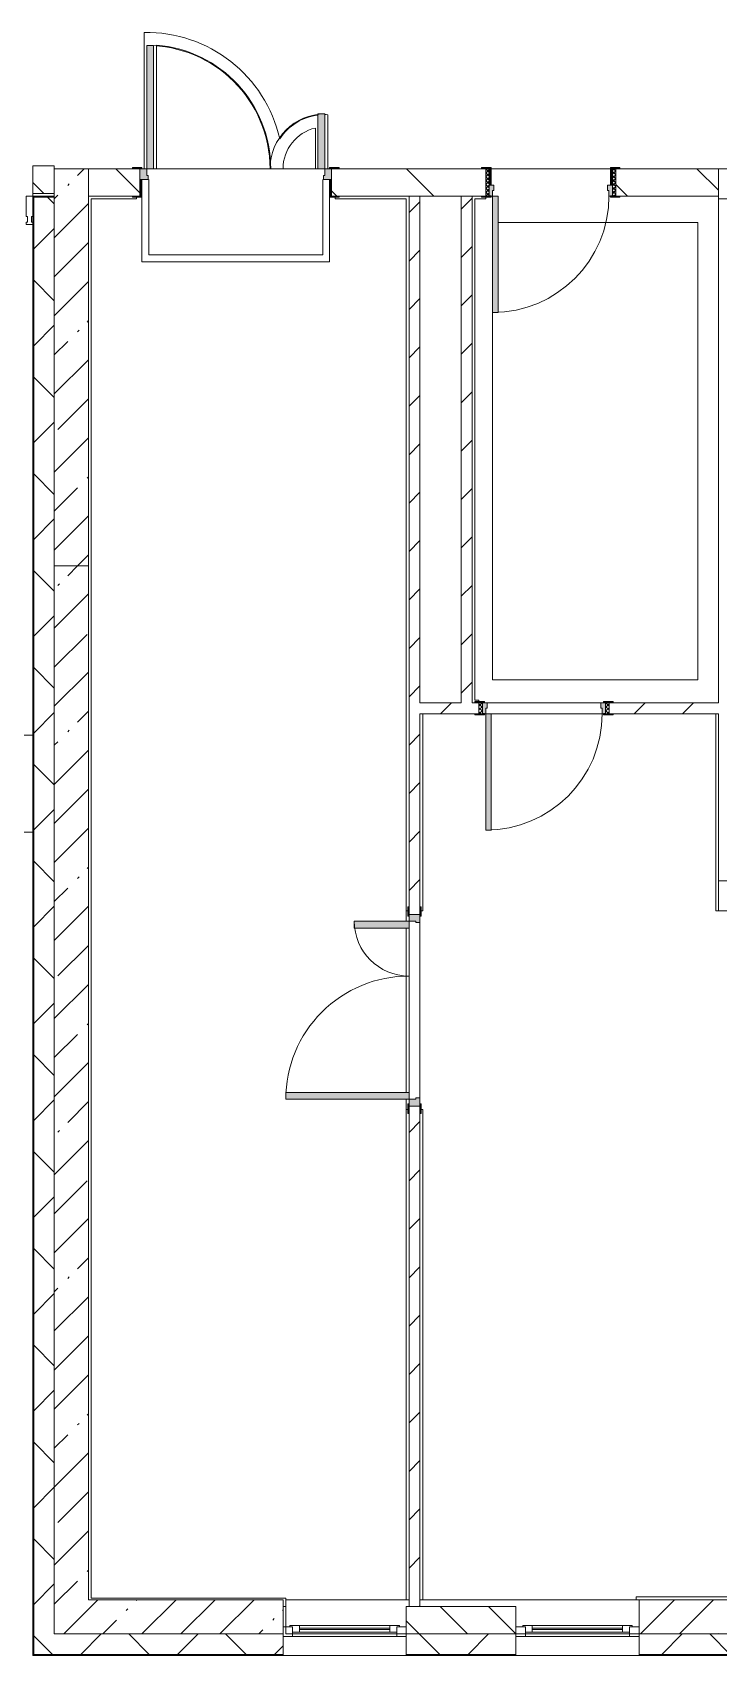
# Model space of a CAD drawing. Header units: millimetres. Extents: x -5426 to 189269, y -8553 to 29000.
# Drawn here: x 151459 to 156469, y -258 to 11595 of the extents above; entities that cross this region are included whole.
import ezdxf

# ---------------------------------------------------------------- set-up
doc = ezdxf.new("R2010")
doc.units = ezdxf.units.MM
doc.linetypes.add('200_ШТРИХ__ш1_п0_6_', pattern=[800, 500, -300])
for name, color, linetype, lineweight in [('A-DETL-18', 7, 'Continuous', 5), ('A-DETL-MBND-1', 7, '200_ШТРИХ__ш1_п0_6_', 9), ('A-GLAZ-2', 7, 'Continuous', 5), ('A-GLAZ-CWMG-2', 7, 'Continuous', 5), ('A-WALL', 7, 'Continuous', 9), ('A-WALL-5', 7, 'Continuous', 5), ('I-WALL-20', 7, 'Continuous', 5), ('S-COLS-2', 7, 'Continuous', 5)]:
    doc.layers.add(name, color=color, linetype=linetype, lineweight=lineweight)
for name, color, linetype, lineweight, true_color in [('A-DOOR-2', 7, 'Continuous', 5, 0xaaaaaa), ('A-DOOR-3', 7, 'Continuous', 5, 0xe2e2e2), ('A-DOOR-FRAM-2', 7, 'Continuous', 5, 0xe2e2e2), ('A-DOOR-FRAM-3', 7, 'Continuous', 5, 0xaaaaaa), ('A-FLOR-2', 7, 'Continuous', 5, 0xaaaaaa)]:
    doc.layers.add(name, color=color, linetype=linetype, lineweight=lineweight, true_color=true_color)
pattern_1 = [(45, (62258.82, 0), (-176.7767, 176.7767), [])]
pattern_2 = [(45, (62258.8, 0), (-353.5534, 353.5534), []), (135, (62258.8, 0), (-353.5534, -353.5534), [])]
pattern_3 = [(135, (62258.8, 0), (-353.5534, -353.5534), [])]
pattern_4 = [(45, (62258.82, 0), (-285.1231, 285.1231), []), (45, (62543.95, 0), (-285.1231, 285.1231), [504.031, -100.806, 16.764, -84.042])]

# ---------------------------------------------------------------- blocks, each defined once
blk = doc.blocks.new('110_Дверь_СКБ_2Ст - Д-5_п_ Из игровой в коридор-32215844-3_4_1_птичка')
at = {"layer": 'A-DOOR-3'}
for points in [[(-638, 40), (-588, 40), (-588, 940), (-638, 940)], [(612, 440), (612, 40), (662, 40), (662, 440)]]:
    blk.add_hatch(color=256, dxfattribs=at).paths.add_polyline_path(points)
h = blk.add_hatch(color=256, dxfattribs=at)
h.paths.add_polyline_path([(-688, 40), (-688, -40), (-628, -40), (-628, -10), (-638, -10), (-638, 40)])
h.paths.add_polyline_path([(652, -40), (712, -40), (712, 40), (662, 40), (662, -10), (652, -10)])
at = {"layer": 'A-DOOR-FRAM-2'}
for points in [[(-742, 40), (-672, 40), (-672, 48), (-742, 48)], [(698, 40), (768, 40), (768, 48), (698, 48)], [(-742, -48), (-672, -48), (-672, -40), (-742, -40)], [(698, -48), (768, -48), (768, -40), (698, -40)]]:
    blk.add_hatch(color=256, dxfattribs=at).paths.add_polyline_path(points)
at = {"layer": 'A-DOOR-2'}
for p, q in [((-638, 940), (-638, 40)), ((-588, 940), (-638, 940)), ((-588, 40), (-588, 940)), ((662, 440), (612, 440)), ((612, 440), (612, 40)), ((662, 40), (662, 440)), ((-638, 40), (-588, 40)), ((612, 40), (662, 40))]:
    blk.add_line(p, q, dxfattribs=at)
for centre, radius, start, end in [((-638, 40), 900, 0, 90), ((662, 40), 400, 90, 180)]:
    blk.add_arc(centre, radius, start, end, dxfattribs=at)
at = {"layer": 'A-DOOR-FRAM-3'}
for p, q in [((-672, 48), (-742, 48)), ((-742, 48), (-742, 40)), ((-742, 40), (-672, 40)), ((-638, 40), (-688, 40)), ((-688, 40), (-688, -40)), ((-672, 40), (-672, 48)), ((-638, -10), (-638, 40)), ((662, 40), (662, -10)), ((712, 40), (662, 40)), ((768, 48), (698, 48)), ((698, 48), (698, 40)), ((698, 40), (768, 40)), ((712, -40), (712, 40)), ((768, 40), (768, 48)), ((-672, -40), (-742, -40)), ((-742, -40), (-742, -48)), ((-742, -48), (-672, -48)), ((-688, -40), (-628, -40)), ((-672, -39), (-688, -39)), ((-688, -39), (-688, -40)), ((-688, -40), (-672, -40)), ((-672, -40), (-672, -39)), ((-672, -48), (-672, -40)), ((-628, -10), (-638, -10)), ((-628, -40), (-628, -10)), ((662, -10), (652, -10)), ((652, -10), (652, -40)), ((652, -40), (712, -40)), ((712, -39), (698, -39)), ((698, -39), (698, -40)), ((698, -40), (712, -40)), ((768, -40), (698, -40)), ((698, -40), (698, -48)), ((698, -48), (768, -48)), ((712, -40), (712, -39)), ((768, -48), (768, -40))]:
    blk.add_line(p, q, dxfattribs=at)
blk = doc.blocks.new('110_Дверь_СКБ_2Ст - Д-2а_п_ Из коридора на лестницу-32215207-3_4_1_птичка')
at = {"layer": 'A-DOOR-3'}
for points in [[(-587.5, 100), (-587.5, 1000), (-637.5, 1000), (-637.5, 100)], [(662.5, 100), (662.5, 500), (612.5, 500), (612.5, 100)], [(712.5, -100), (712.5, 20), (697.5, 20), (697.5, -100)]]:
    blk.add_hatch(color=256, dxfattribs=at).paths.add_polyline_path(points)
h = blk.add_hatch(color=256, dxfattribs=at)
h.paths.add_polyline_path([(687.9, 20), (712.5, 20), (712.5, 100), (662.5, 100), (662.5, 50), (652.5, 50), (652.5, 20)])
h.paths.add_polyline_path([(-627.5, 20), (-627.5, 50), (-637.5, 50), (-637.5, 100), (-687.5, 100), (-687.5, 20)])
at = {"layer": 'A-DOOR-FRAM-2'}
for points in [[(-672.5, 100), (-672.5, 108), (-742.5, 108), (-742.5, 100)], [(-672.5, -100), (-672.5, 20), (-687.5, 20), (-687.5, -100)], [(767.5, 100), (767.5, 108), (697.5, 108), (697.5, 100)], [(-672.5, -108), (-672.5, -100), (-742.5, -100), (-742.5, -108)], [(767.5, -108), (767.5, -100), (697.5, -100), (697.5, -108)]]:
    blk.add_hatch(color=256, dxfattribs=at).paths.add_polyline_path(points)
at = {"layer": 'A-DOOR-2'}
for p, q in [((-637.5, 1000), (-637.5, 100)), ((-587.5, 1000), (-637.5, 1000)), ((-587.5, 100), (-587.5, 1000)), ((662.5, 500), (612.5, 500)), ((612.5, 500), (612.5, 100)), ((662.5, 100), (662.5, 500)), ((-637.5, 100), (-587.5, 100)), ((612.5, 100), (662.5, 100))]:
    blk.add_line(p, q, dxfattribs=at)
for centre, radius, start, end in [((-637.5, 100), 900, 0, 90), ((662.5, 100), 400, 90, 180)]:
    blk.add_arc(centre, radius, start, end, dxfattribs=at)
at = {"layer": 'A-DOOR-FRAM-3'}
for p, q in [((-672.5, 108), (-742.5, 108)), ((-742.5, 108), (-742.5, 100)), ((-742.5, 100), (-672.5, 100)), ((-637.5, 100), (-687.5, 100)), ((-687.5, 100), (-687.5, 20)), ((-687.5, 20), (-627.5, 20)), ((-672.5, 20), (-687.5, 20)), ((-687.5, 20), (-687.5, -100)), ((-672.5, 100), (-672.5, 108)), ((-672.5, -100), (-672.5, 20)), ((-637.5, 50), (-637.5, 100)), ((-627.5, 50), (-637.5, 50)), ((-627.5, 20), (-627.5, 50)), ((662.5, 50), (652.5, 50)), ((652.5, 50), (652.5, 20)), ((652.5, 20), (712.5, 20)), ((662.5, 100), (662.5, 50)), ((712.5, 100), (662.5, 100)), ((767.5, 108), (697.5, 108)), ((697.5, 108), (697.5, 100)), ((697.5, 100), (767.5, 100)), ((712.5, 20), (697.5, 20)), ((697.5, 20), (697.5, -100)), ((712.5, 20), (712.5, 100)), ((712.5, -100), (712.5, 20)), ((767.5, 100), (767.5, 108)), ((-672.5, -100), (-742.5, -100)), ((-742.5, -100), (-742.5, -108)), ((-742.5, -108), (-672.5, -108)), ((-687.5, -100), (-672.5, -100)), ((-672.5, -108), (-672.5, -100)), ((697.5, -100), (712.5, -100)), ((767.5, -100), (697.5, -100)), ((697.5, -100), (697.5, -108)), ((697.5, -108), (767.5, -108)), ((767.5, -108), (767.5, -100))]:
    blk.add_line(p, q, dxfattribs=at)
blk = doc.blocks.new('BSC_Колонна _Прямоугольная - 250х900-V109-3_4_1_птичка')
at = {"layer": 'S-COLS-2'}
h = blk.add_hatch(dxfattribs=at)
h.set_pattern_fill('FP_95', color=256, style=0, pattern_type=2)
h.set_pattern_definition([(45, (-94080, -25), (-285.1231, 285.1231), []), (45, (-93794.88, -25), (-285.1231, 285.1231), [504.031, -100.806, 16.764, -84.042])])
h.paths.add_polyline_path([(450, -125), (450, 125), (-450, 125), (-450, -125), (77, -125)])
for p, q in [((450, 125), (-450, 125)), ((-450, 125), (-450, -125)), ((450, -125), (450, 125)), ((-450, -125), (450, -125))]:
    blk.add_line(p, q, dxfattribs=at)
blk = doc.blocks.new('120_Окно_СКБ_1Ст - 120_Окно_СКБ_1Ст 900х2500_h_ с форточкой-V111-3_4_1_птичка')
at = {"layer": 'A-GLAZ-2'}
for p, q in [((-450, -127), (-450, -57)), ((-450, -57), (-380, -57)), ((450, -57), (-450, -57)), ((-380, -57), (-380, -127)), ((380, -87), (-380, -87)), ((-380, -87), (-380, -127)), ((-330, -137), (-330, -87)), ((-330, -107), (330, -107)), ((330, -117), (-330, -117)), ((330, -137), (330, -87)), ((380, -127), (380, -57)), ((380, -57), (450, -57)), ((380, -127), (380, -87)), ((450, -57), (450, -127)), ((-380, -127), (-450, -127)), ((-450, -127), (-400, -127)), ((-380, -127), (-400, -127)), ((-400, -127), (-400, -137)), ((-400, -137), (400, -137)), ((400, -137), (-400, -137)), ((450, -127), (380, -127)), ((400, -127), (380, -127)), ((400, -127), (450, -127)), ((400, -137), (400, -127))]:
    blk.add_line(p, q, dxfattribs=at)
blk = doc.blocks.new('120_Окно_СКБ_1Ст - 120_Окно_СКБ_1Ст 900х2500_h_ с форточкой-22876038-3_4_1_птичка')
at = {"layer": 'A-GLAZ-2'}
for p, q in [((-450, -127), (-450, -57)), ((-450, -57), (-380, -57)), ((450, -57), (-450, -57)), ((-380, -57), (-380, -127)), ((380, -87), (-380, -87)), ((-380, -87), (-380, -127)), ((-330, -137), (-330, -87)), ((-330, -107), (330, -107)), ((330, -117), (-330, -117)), ((330, -137), (330, -87)), ((380, -127), (380, -57)), ((380, -57), (450, -57)), ((380, -127), (380, -87)), ((450, -57), (450, -127)), ((-380, -127), (-450, -127)), ((-450, -127), (-400, -127)), ((-380, -127), (-400, -127)), ((-400, -127), (-400, -137)), ((-400, -137), (400, -137)), ((400, -137), (-400, -137)), ((450, -127), (380, -127)), ((400, -127), (380, -127)), ((400, -127), (450, -127)), ((400, -137), (400, -127))]:
    blk.add_line(p, q, dxfattribs=at)
blk = doc.blocks.new('110_Дверь_СКБ_1Ст_Внутренняя1 - Д-8 950x2100h_охрана-V82-3_4_1_птичка')
at = {"layer": 'A-DOOR-2'}
h = blk.add_hatch(dxfattribs=at)
h.set_pattern_fill('FP_17', color=256, style=0, pattern_type=2)
h.set_pattern_definition([(135, (1826.41, 164.685), (-14.14214, -14.14214), []), (225, (1826.41, 164.685), (14.14214, -14.14214), [])])
h.paths.add_polyline_path([(487.5, 100), (462.5, 100), (462.5, -100), (487.5, -100), (487.5, -34.8)])
at = {"layer": 'A-DOOR-3'}
h = blk.add_hatch(color=256, dxfattribs=at)
h.paths.add_polyline_path([(437.5, 100), (437.5, 60), (427.5, 60), (427.5, 20), (462.5, 20), (462.5, 100)])
h.paths.add_polyline_path([(-412.5, 100), (-437.5, 100), (-437.5, 20), (-402.5, 20), (-402.5, 60), (-412.5, 60)])
at = {"layer": 'A-DOOR-FRAM-2'}
for points in [[(397.5, 950), (397.5, 100), (437.5, 100), (437.5, 950)], [(-492.5, 108), (-492.5, 100), (-422.5, 100), (-422.5, 108)], [(-422.5, 20), (-437.5, 20), (-437.5, -100), (-422.5, -100), (-422.5, -34.8)], [(517.5, 108), (447.5, 108), (447.5, 100), (517.5, 100)], [(462.5, 20), (447.5, 20), (447.5, -100), (462.5, -100), (462.5, -34.8)], [(-492.5, -100), (-492.5, -108), (-422.5, -108), (-422.5, -100)], [(447.5, -100), (447.5, -108), (517.5, -108), (517.5, -100)]]:
    blk.add_hatch(color=256, dxfattribs=at).paths.add_polyline_path(points)
at = {"layer": 'A-DOOR-FRAM-3'}
h = blk.add_hatch(dxfattribs=at)
h.set_pattern_fill('FP_18', color=256, style=0, pattern_type=2)
h.set_pattern_definition([(45, (-296.384, 164.685), (-14.1421, 14.1421), []), (135, (-296.384, 164.685), (-14.1421, -14.1421), [])])
h.paths.add_polyline_path([(-437.5, 100), (-462.5, 100), (-462.5, -100), (-437.5, -100), (-437.5, -34.8)])
at = {"layer": 'A-DOOR-2'}
for p, q in [((437.5, 950), (397.5, 950)), ((397.5, 950), (397.5, 100)), ((437.5, 100), (437.5, 950)), ((397.5, 100), (437.5, 100))]:
    blk.add_line(p, q, dxfattribs=at)
blk.add_arc((437.5, 100), 850, 90, 180, dxfattribs=at)
at = {"layer": 'A-DOOR-FRAM-3'}
for p, q in [((-422.5, 108), (-492.5, 108)), ((-492.5, 108), (-492.5, 100)), ((-492.5, 100), (-422.5, 100)), ((-437.5, 100), (-462.5, 100)), ((-462.5, 100), (-462.5, -100)), ((-412.5, 100), (-437.5, 100)), ((-437.5, 100), (-437.5, 20)), ((-437.5, -100), (-437.5, 100)), ((-422.5, 100), (-437.5, 100)), ((-437.5, 100), (-437.5, 99)), ((-437.5, 99), (-422.5, 99)), ((-437.5, 20), (-402.5, 20)), ((-422.5, 20), (-437.5, 20)), ((-437.5, 20), (-437.5, -100)), ((-422.5, 100), (-422.5, 108)), ((-422.5, 99), (-422.5, 100)), ((-422.5, -100), (-422.5, 20)), ((-412.5, 60), (-412.5, 100)), ((-402.5, 60), (-412.5, 60)), ((-402.5, 20), (-402.5, 60)), ((437.5, 60), (427.5, 60)), ((427.5, 60), (427.5, 20)), ((427.5, 20), (462.5, 20)), ((437.5, 100), (437.5, 60)), ((462.5, 100), (437.5, 100)), ((517.5, 108), (447.5, 108)), ((447.5, 108), (447.5, 100)), ((462.5, 100), (447.5, 100)), ((447.5, 100), (447.5, 99)), ((447.5, 100), (517.5, 100)), ((447.5, 99), (462.5, 99)), ((462.5, 20), (447.5, 20)), ((447.5, 20), (447.5, -100)), ((462.5, 20), (462.5, 100)), ((487.5, 100), (462.5, 100)), ((462.5, 100), (462.5, -100)), ((462.5, 99), (462.5, 100)), ((462.5, -100), (462.5, 20)), ((487.5, -100), (487.5, 100)), ((517.5, 100), (517.5, 108)), ((-422.5, -100), (-492.5, -100)), ((-492.5, -100), (-492.5, -108)), ((-492.5, -108), (-422.5, -108)), ((-462.5, -100), (-437.5, -100)), ((-437.5, -100), (-422.5, -100)), ((-422.5, -108), (-422.5, -100)), ((447.5, -100), (462.5, -100)), ((517.5, -100), (447.5, -100)), ((447.5, -100), (447.5, -108)), ((447.5, -108), (517.5, -108)), ((462.5, -100), (487.5, -100)), ((517.5, -108), (517.5, -100))]:
    blk.add_line(p, q, dxfattribs=at)
blk = doc.blocks.new('110_Дверь_СКБ_1Ст_Внутренняя1 - Д-8 950x2100h_охрана-V113-3_4_1_птичка')
at = {"layer": 'A-DOOR-2'}
h = blk.add_hatch(dxfattribs=at)
h.set_pattern_fill('FP_97', color=256, style=0, pattern_type=2)
h.set_pattern_definition([(135, (1826.41, 104.685), (-14.14214, -14.14214), []), (225, (1826.41, 104.685), (14.14214, -14.14214), [])])
h.paths.add_polyline_path([(487, 40), (462, 40), (462, -40), (487, -40)])
at = {"layer": 'A-DOOR-3'}
h = blk.add_hatch(color=256, dxfattribs=at)
h.paths.add_polyline_path([(437, 40), (437, 0), (427, 0), (427, -40), (462, -40), (462, 40)])
h.paths.add_polyline_path([(-413, 40), (-438, 40), (-438, -40), (-403, -40), (-403, 0), (-413, 0)])
at = {"layer": 'A-DOOR-FRAM-2'}
for points in [[(397, 890), (397, 40), (437, 40), (437, 890)], [(-493, 48), (-493, 40), (-423, 40), (-423, 48)], [(517, 48), (447, 48), (447, 40), (517, 40)], [(-423, -40), (-493, -40), (-493, -48), (-423, -48)], [(447, -40), (447, -48), (517, -48), (517, -40)]]:
    blk.add_hatch(color=256, dxfattribs=at).paths.add_polyline_path(points)
at = {"layer": 'A-DOOR-FRAM-3'}
h = blk.add_hatch(dxfattribs=at)
h.set_pattern_fill('FP_98', color=256, style=0, pattern_type=2)
h.set_pattern_definition([(45, (-296.384, 104.685), (-14.1421, 14.1421), []), (135, (-296.384, 104.685), (-14.1421, -14.1421), [])])
h.paths.add_polyline_path([(-438, 40), (-463, 40), (-463, -40), (-438, -40)])
at = {"layer": 'A-DOOR-2'}
for p, q in [((437, 890), (397, 890)), ((397, 890), (397, 40)), ((437, 40), (437, 890)), ((397, 40), (437, 40))]:
    blk.add_line(p, q, dxfattribs=at)
blk.add_arc((437, 40), 850, 90, 180, dxfattribs=at)
at = {"layer": 'A-DOOR-FRAM-3'}
for p, q in [((-423, 48), (-493, 48)), ((-493, 48), (-493, 40)), ((-493, 40), (-423, 40)), ((-438, 40), (-463, 40)), ((-463, 40), (-463, -40)), ((-413, 40), (-438, 40)), ((-438, 40), (-438, -40)), ((-438, -40), (-438, 40)), ((-423, 40), (-438, 40)), ((-438, 40), (-438, 39)), ((-438, 39), (-423, 39)), ((-423, 40), (-423, 48)), ((-423, 39), (-423, 40)), ((-413, 0), (-413, 40)), ((-403, 0), (-413, 0)), ((-403, -40), (-403, 0)), ((437, 0), (427, 0)), ((427, 0), (427, -40)), ((437, 40), (437, 0)), ((462, 40), (437, 40)), ((517, 48), (447, 48)), ((447, 48), (447, 40)), ((462, 40), (447, 40)), ((447, 40), (447, 39)), ((447, 40), (517, 40)), ((447, 39), (462, 39)), ((462, -40), (462, 40)), ((487, 40), (462, 40)), ((462, 40), (462, -40)), ((462, 39), (462, 40)), ((487, -40), (487, 40)), ((517, 40), (517, 48)), ((-423, -40), (-493, -40)), ((-493, -40), (-493, -48)), ((-493, -48), (-423, -48)), ((-463, -40), (-438, -40)), ((-423, -39), (-438, -39)), ((-438, -39), (-438, -40)), ((-438, -40), (-403, -40)), ((-438, -40), (-423, -40)), ((-423, -40), (-423, -39)), ((-423, -48), (-423, -40)), ((427, -40), (462, -40)), ((462, -39), (447, -39)), ((447, -39), (447, -40)), ((447, -40), (462, -40)), ((517, -40), (447, -40)), ((447, -40), (447, -48)), ((447, -48), (517, -48)), ((462, -40), (462, -39)), ((462, -40), (487, -40)), ((517, -48), (517, -40))]:
    blk.add_line(p, q, dxfattribs=at)
blk = doc.blocks.new('Прямоугольный импост - Импост структурный с накладкой - 190мм-33184356-3_4_1_птичка')
at = {"layer": 'A-GLAZ-CWMG-2'}
for p, q in [((-50, 0), (-50, 17)), ((-50, 17), (0, 17)), ((-40, 0), (-50, 0)), ((-40, -40), (-40, 0)), ((0, 0), (-10, 0)), ((-10, 0), (-10, -40)), ((0, 17), (0, 0)), ((-50, -190), (-50, -40)), ((-50, -40), (-40, -40)), ((-10, -40), (0, -40)), ((0, -40), (0, -190)), ((0, -190), (-50, -190))]:
    blk.add_line(p, q, dxfattribs=at)
blk = doc.blocks.new('парапет9 - парапет-22867712-3_4_1_птичка')
at = {"layer": 'A-DETL-MBND-1'}
for p, q in [((89202, 7964), (84952, 7964)), ((84952, 7255), (89202, 7255))]:
    blk.add_line(p, q, dxfattribs=at)

msp = doc.modelspace()

# ---------------------------------------------------------------- hatches: boundary and pattern name
at = {"layer": 'A-WALL-5'}
h = msp.add_hatch(dxfattribs=at)
h.set_pattern_fill('FP_70', color=256, style=0, pattern_type=2)
h.set_pattern_definition(pattern_2)
h.paths.add_polyline_path([(151468.8, -100), (151618.8, -100), (151618.8, 10392), (151468.8, 10392), (151468.8, 1965.8)])
h = msp.add_hatch(dxfattribs=at)
h.set_pattern_fill('FP_68', color=256, style=0, pattern_type=2)
h.set_pattern_definition([(135, (62258.82, 0), (-176.7767, -176.7767), [])])
h.paths.add_polyline_path([(183388.8, -100), (183688.8, -100), (183688.8, 100), (183388.8, 100)])
h.paths.add_polyline_path([(173888.8, -100), (173888.8, 100), (172988.8, 100), (172988.8, -100), (173195.5, -100)])
h.paths.add_polyline_path([(171331.1, -100), (172088.8, -100), (172088.8, 100), (171188.8, 100), (171188.8, -100)])
h.paths.add_polyline_path([(181588.8, -100), (181585.4, 100), (181088.8, 100), (181088.8, -100), (181585.4, -100)])
h.paths.add_polyline_path([(175688.8, -100), (175938.8, -100), (175938.8, 100), (175688.8, 100)])
h.paths.add_polyline_path([(178238.8, -100), (179288.8, -100), (179288.8, 100), (178238.8, 100)])
h.paths.add_polyline_path([(164888.8, -100), (165138.8, -100), (165138.8, 100), (164888.8, 100)])
h.paths.add_polyline_path([(167438.8, -100), (168488.8, -100), (168488.8, 100), (167438.8, 100)])
h.paths.add_polyline_path([(163988.8, -100), (163988.8, 100), (163088.8, 100), (163088.8, -100), (163873.5, -100)])
h.paths.add_polyline_path([(156788.8, -100), (157038.8, -100), (157038.8, 100), (156788.8, 100), (156788.8, 56.5)])
h.paths.add_polyline_path([(159338.8, -100), (160388.8, -100), (160388.8, 100), (159338.8, 100)])
h.paths.add_polyline_path([(154188.8, -100), (154988.8, -100), (154988.8, 100), (154188.8, 100)])
h = msp.add_hatch(dxfattribs=at)
h.set_pattern_fill('FP_70', color=256, style=0, pattern_type=2)
h.set_pattern_definition(pattern_2)
h.paths.add_polyline_path([(186246.4, -250), (187338.8, -250), (187338.8, -100), (185988.8, -100), (185988.8, -250)])
h.paths.add_polyline_path([(182517.6, -250), (183688.8, -250), (183688.8, -100), (182488.8, -100), (182488.8, -250)])
h.paths.add_polyline_path([(172088.8, -250), (172088.8, -100), (171188.8, -100), (171188.8, -250), (171331.1, -250)])
h.paths.add_polyline_path([(170288.8, -250), (170288.8, -100), (169388.8, -100), (169388.8, -250), (169466.7, -250)])
h.paths.add_polyline_path([(172988.8, -250), (173888.8, -250), (173888.8, -100), (172988.8, -100)])
h.paths.add_polyline_path([(181588.8, -250), (181585.4, -100), (180188.8, -100), (180188.8, -250), (181585.4, -250)])
h.paths.add_polyline_path([(174788.8, -250), (175938.8, -250), (175938.8, -100), (174788.8, -100)])
h.paths.add_polyline_path([(178238.8, -250), (179288.8, -250), (179288.8, -100), (178238.8, -100)])
h.paths.add_polyline_path([(162188.8, -250), (162188.8, -100), (161288.8, -100), (161288.8, -250), (162009.1, -250)])
h.paths.add_polyline_path([(167602.3, -250), (168488.8, -250), (168488.8, -100), (167438.8, -100), (167438.8, -250)])
h.paths.add_polyline_path([(156788.8, -250), (157038.8, -250), (157038.8, -100), (155888.8, -100), (155888.8, -250), (156415.9, -250)])
h.paths.add_polyline_path([(163088.8, -250), (165138.8, -250), (165138.8, -100), (163088.8, -100)])
h.paths.add_polyline_path([(160388.8, -250), (160388.8, -100), (159338.8, -100), (159338.8, -250), (160144.7, -250)])
h.paths.add_polyline_path([(154551.5, -250), (154988.8, -250), (154988.8, -100), (154188.8, -100), (154188.8, -250)])
h.paths.add_polyline_path([(153288.8, -250), (153288.8, -100), (151468.8, -100), (151468.8, -250), (153153.2, -250)])
at = {"layer": 'I-WALL-20'}
h = msp.add_hatch(dxfattribs=at)
h.set_pattern_fill('FP_69', color=256, style=0, pattern_type=2)
h.set_pattern_definition(pattern_3)
h.paths.add_polyline_path([(151618.8, 10420), (151618.8, 10620), (151462.3, 10620), (151462.3, 10420)])
h = msp.add_hatch(dxfattribs=at)
h.set_pattern_fill('FP_66', color=256, style=0, pattern_type=2)
h.set_pattern_definition(pattern_4)
h.paths.add_polyline_path([(151618.8, 7700), (151868.8, 7700), (151868.8, 10600), (151618.8, 10600), (151618.8, 8907.2)])
h = msp.add_hatch(dxfattribs=at)
h.set_pattern_fill('FP_69', color=256, style=0, pattern_type=2)
h.set_pattern_definition(pattern_3)
h.paths.add_polyline_path([(167602.3, 10400), (169388.8, 10400), (169388.8, 10600), (167353.8, 10600), (167353.8, 10400), (167383.8, 10400)])
h.paths.add_polyline_path([(163873.5, 10400), (165903.8, 10400), (165903.8, 10600), (163868.8, 10600), (163868.8, 10400)])
h.paths.add_polyline_path([(152243.8, 10400), (152243.8, 10600), (151868.8, 10600), (151868.8, 10400), (152188.8, 10400)])
h.paths.add_polyline_path([(154208.8, 10400), (154768.8, 10400), (154768.8, 10600), (153643.8, 10600), (153643.8, 10400), (153698.8, 10400)])
h.paths.add_polyline_path([(156415.9, 10400), (156468.8, 10400), (156468.8, 10600), (155718.8, 10600), (155718.8, 10400), (155748.8, 10400)])
h = msp.add_hatch(dxfattribs=at)
h.set_pattern_fill('FP_71', color=256, style=0, pattern_type=2)
h.set_pattern_definition(pattern_1)
h.paths.add_polyline_path([(154288.8, 100), (154288.8, 3755), (154208.8, 3755), (154208.8, 100)])
h.paths.add_polyline_path([(154288.8, 5155), (154288.8, 10400), (154208.8, 10400), (154208.8, 5155), (154258.8, 5155)])
h = msp.add_hatch(dxfattribs=at)
h.set_pattern_fill('FP_71', color=256, style=0, pattern_type=2)
h.set_pattern_definition(pattern_1)
h.paths.add_polyline_path([(154668.8, 6700), (154668.8, 10400), (154588.8, 10400), (154588.8, 6700)])
h = msp.add_hatch(dxfattribs=at)
h.set_pattern_fill('FP_66', color=256, style=0, pattern_type=2)
h.set_pattern_definition(pattern_4)
h.paths.add_polyline_path([(151868.8, 100), (151868.8, 7700), (151618.8, 7700), (151618.8, 100)])
h = msp.add_hatch(dxfattribs=at)
h.set_pattern_fill('FP_71', color=256, style=0, pattern_type=2)
h.set_pattern_definition(pattern_1)
h.paths.add_polyline_path([(154288.8, 6620), (154718.8, 6620), (154718.8, 6700), (154288.8, 6700)])
h.paths.add_polyline_path([(156415.9, 6620), (156468.8, 6620), (156468.8, 6700), (155668.8, 6700), (155668.8, 6620), (155698.8, 6620)])
h = msp.add_hatch(dxfattribs=at)
h.set_pattern_fill('FP_66', color=256, style=0, pattern_type=2)
h.set_pattern_definition(pattern_4)
h.paths.add_polyline_path([(152687.1, -100), (153288.8, -100), (153288.8, 150), (151868.8, 150), (151868.8, 100), (151618.8, 100), (151618.8, -100)])

# ---------------------------------------------------------------- linework, layer by layer
at = {"layer": 'A-DETL-18'}
for p, q in [((154858.8, 10207.5), (156318.8, 10207.5)), ((156318.8, 10207.5), (156318.8, 6867.5)), ((154818.8, 6867.5), (154818.8, 9550)), ((156318.8, 6867.5), (154818.8, 6867.5))]:
    msp.add_line(p, q, dxfattribs=at)
at = {"layer": 'A-DETL-MBND-1'}
msp.add_line((151460.8, 10400), (151460.8, 10510), dxfattribs=at)
at = {"layer": 'A-FLOR-2'}
for p, q in [((152273.8, 11594.8), (152273.8, 10600)), ((152363.8, 10600), (152363.8, 11502.3)), ((153615, 10600), (153615, 10994.4)), ((153525, 10897.1), (153525, 10600)), ((152343.8, 10600), (152363.8, 10600)), ((152363.8, 10600), (153198.8, 10600)), ((153198.8, 10600), (152363.8, 10600)), ((153198.8, 10600), (153288.8, 10600)), ((153288.8, 10600), (153525, 10600)), ((153543.8, 10600), (153288.8, 10600)), ((154808.8, 10600), (155678.8, 10600)), ((155678.8, 10600), (154808.8, 10600)), ((152308.8, 9970), (152308.8, 10520)), ((153578.8, 10520), (153578.8, 9970)), ((152218.8, 10380), (151888.8, 10380)), ((151888.8, 10380), (151888.8, 160)), ((152218.8, 10392), (152218.8, 10380)), ((152258.8, 10392), (152258.8, 9920)), ((153628.8, 9920), (153628.8, 10392)), ((153668.8, 10380), (153668.8, 10392)), ((154188.8, 10380), (153668.8, 10380)), ((154188.8, 10380), (154188.8, 5105)), ((154768.8, 10380), (154688.8, 10380)), ((154688.8, 10380), (154688.8, 6720)), ((154768.8, 10392), (154768.8, 10380)), ((153578.8, 9970), (152308.8, 9970)), ((152258.8, 9920), (153628.8, 9920)), ((154688.8, 6720), (154718.8, 6720)), ((154718.8, 6720), (154718.8, 6708)), ((154308.8, 6620), (154308.8, 5180)), ((156449.8, 5180), (156449.8, 6620)), ((154200.8, 5180), (154188.8, 5180)), ((154308.8, 5180), (154296.8, 5180)), ((156468.8, 5180), (156449.8, 5180)), ((154188.8, 3855), (154188.8, 5055)), ((154188.8, 3805), (154188.8, 150)), ((154188.8, 3730), (154200.8, 3730)), ((154296.8, 3730), (154308.8, 3730)), ((154308.8, 3730), (154308.8, 150)), ((151888.8, 160), (153308.8, 160)), ((153308.8, 160), (153308.8, 120)), ((155868.3, 150), (155868.3, 170)), ((155868.3, 170), (156808.3, 170))]:
    msp.add_line(p, q, dxfattribs=at)
for centre, radius, start, end in [((152293.8, 10600), 995, 12.67054, 91.1511), ((152293.8, 10600), 905, 0, 85.56313), ((153593.8, 10600), 395, 97.27853, 146.45952), ((153593.8, 10600), 395, 86.92799, 90.00404), ((153593.8, 10600), 305, 103.0427, 180)]:
    msp.add_arc(centre, radius, start, end, dxfattribs=at)
at = {"layer": 'A-WALL'}
for p, q in [((151868.8, 10400), (151868.8, 10600)), ((156468.8, 10600), (156468.8, 10400)), ((151465.8, 10395), (151465.8, -253)), ((151618.8, 10395), (151465.8, 10395)), ((151468.8, 10392), (151468.8, -250)), ((151618.8, 10392), (151468.8, 10392)), ((154288.8, 10400), (154208.8, 10400)), ((154668.8, 10400), (154588.8, 10400)), ((156468.8, 5400), (156548.8, 5400)), ((154208.8, 100), (154288.8, 100)), ((154188.8, -100), (154988.8, -100)), ((154988.8, -100), (154188.8, -100)), ((151465.8, -253), (153288.8, -253)), ((151468.8, -250), (153288.8, -250)), ((154188.8, -250), (154988.8, -250)), ((154188.8, -253), (154988.8, -253)), ((155888.8, -250), (157038.8, -250)), ((155888.8, -253), (157038.8, -253))]:
    msp.add_line(p, q, dxfattribs=at)
at = {"layer": 'A-WALL-5'}
for p, q in [((151618.8, 10400), (151460.8, 10400)), ((151460.8, 10400), (151460.8, -258)), ((153288.8, 100), (153309.3, 100)), ((154208.8, 100), (154188.8, 100)), ((154188.8, 100), (154188.8, -258)), ((154988.8, 100), (154288.8, 100)), ((154988.8, -258), (154988.8, 100)), ((153288.8, -100), (151618.8, -100)), ((153288.8, -258), (153288.8, -100)), ((153309.3, -100), (153309.3, -100)), ((153309.3, -100), (154188.8, -100)), ((154988.8, -100), (155888.8, -100)), ((155888.8, -100), (155888.8, -258)), ((151460.8, -258), (154988.8, -258)), ((154988.8, -258), (169388.8, -258))]:
    msp.add_line(p, q, dxfattribs=at)
at = {"layer": 'I-WALL-20'}
for p, q in [((151618.8, 10620), (151462.3, 10620)), ((151462.3, 10620), (151462.3, 10420)), ((151618.8, 10420), (151618.8, 10620)), ((152188.8, 10600), (151618.8, 10600)), ((151618.8, 10600), (151618.8, 10400)), ((154738.8, 10600), (153698.8, 10600)), ((160758.8, 10600), (155748.8, 10600)), ((151462.3, 10420), (151618.8, 10420)), ((151618.8, 10400), (151618.8, -100)), ((151868.8, 10400), (152188.8, 10400)), ((151868.8, 150), (151868.8, 10400)), ((153698.8, 10400), (154208.8, 10400)), ((154208.8, 10400), (154208.8, 5210)), ((154288.8, 6700), (154288.8, 10400)), ((154288.8, 10400), (154588.8, 10400)), ((154588.8, 10400), (154588.8, 6700)), ((154668.8, 6700), (154668.8, 10400)), ((154668.8, 10400), (154738.8, 10400)), ((155748.8, 10400), (156468.8, 10400)), ((156468.8, 10400), (156468.8, 6700)), ((156468.8, 10380), (163868.8, 10380)), ((151618.8, 7700), (151868.8, 7700)), ((154588.8, 6700), (154288.8, 6700)), ((154688.8, 6700), (154668.8, 6700)), ((154778.8, 6700), (155608.8, 6700)), ((156468.8, 6700), (155698.8, 6700)), ((154288.8, 6620), (154688.8, 6620)), ((154288.8, 5210), (154288.8, 6620)), ((155618.8, 6620), (154808.8, 6620)), ((155698.8, 6620), (156468.8, 6620)), ((156468.8, 6620), (156468.8, 5180)), ((156468.8, 5180), (161888.8, 5180)), ((154208.8, 3855), (154208.8, 5055)), ((154288.8, 5095), (154288.8, 3815)), ((154208.8, 3700), (154208.8, 100)), ((154288.8, 100), (154288.8, 3700)), ((153288.8, 150), (151868.8, 150)), ((153288.8, -100), (153288.8, 150)), ((153309.3, 150), (154208.8, 150)), ((153309.3, -100), (153309.3, 150)), ((154288.8, 150), (155888.8, 150)), ((151618.8, -100), (153288.8, -100))]:
    msp.add_line(p, q, dxfattribs=at)

# ---------------------------------------------------------------- block references
at = {"layer": 'A-DETL-MBND-1'}
msp.add_blockref('парапет9 - парапет-22867712-3_4_1_птичка', (62258.8, -1500), dxfattribs=at)
at = {"layer": 'A-DOOR-2'}
msp.add_blockref('110_Дверь_СКБ_2Ст - Д-2а_п_ Из коридора на лестницу-32215207-3_4_1_птичка', (152931.3, 10500), dxfattribs=at)
for name, p, rotation in [('110_Дверь_СКБ_1Ст_Внутренняя1 - Д-8 950x2100h_охрана-V82-3_4_1_птичка', (155256.3, 10500), 180), ('110_Дверь_СКБ_1Ст_Внутренняя1 - Д-8 950x2100h_охрана-V113-3_4_1_птичка', (155206.3, 6660), 180), ('110_Дверь_СКБ_2Ст - Д-5_п_ Из игровой в коридор-32215844-3_4_1_птичка', (154248.8, 4442.5), 89.99999999999991)]:
    msp.add_blockref(name, p, dxfattribs=dict(at, rotation=rotation))
at = {"layer": 'A-GLAZ-2', "rotation": 180}
for name, p in [('120_Окно_СКБ_1Ст - 120_Окно_СКБ_1Ст 900х2500_h_ с форточкой-V111-3_4_1_птичка', (153738.8, -175)), ('120_Окно_СКБ_1Ст - 120_Окно_СКБ_1Ст 900х2500_h_ с форточкой-22876038-3_4_1_птичка', (155438.8, -175))]:
    msp.add_blockref(name, p, dxfattribs=at)
at = {"layer": 'A-GLAZ-CWMG-2', "extrusion": (0, 0, -1), "rotation": 180}
msp.add_blockref('Прямоугольный импост - Импост структурный с накладкой - 190мм-33184356-3_4_1_птичка', (-151462.3, 10210), dxfattribs=at)
at = {"layer": 'S-COLS-2'}
msp.add_blockref('BSC_Колонна _Прямоугольная - 250х900-V109-3_4_1_птичка', (156338.8, 25), dxfattribs=at)

doc.saveas('drawing.dxf')
